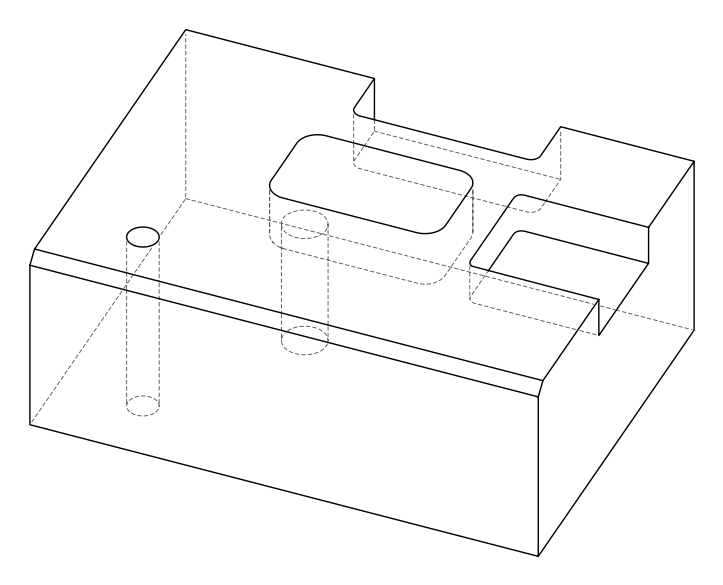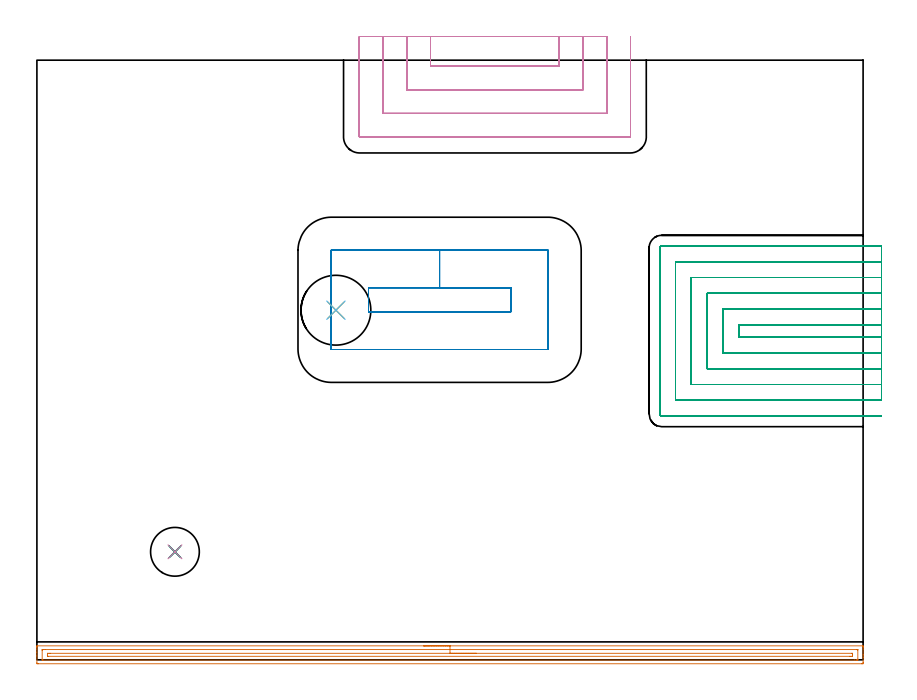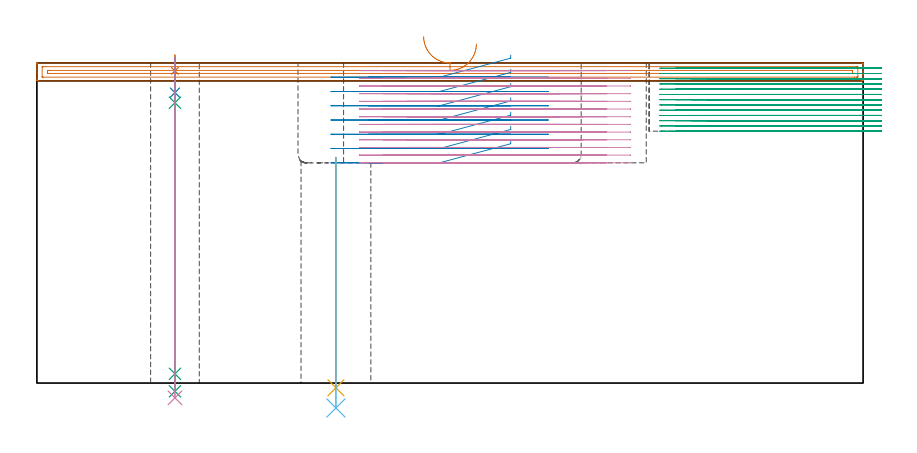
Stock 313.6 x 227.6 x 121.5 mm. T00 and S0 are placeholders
(PLAN: 10 operations, 9 tool changes, 78.5 min)
(1 AREA_MILL | FG_CHAMFER_SURFACE | UGT0205_001 | 7.71 min | 7257 mm3)
(2 MILL_RECTANGULAR_POCKET | POCKET_RECTANGULAR_STRAIGHT | NXT0201_007 | Follow Part, ap 6.25, ae 75% | 6.28 min | 249516 mm3)
(3 MILL_SLOT | SLOT_PARTIAL_RECTANGULAR | NXT0201_009 | Follow Part, ap 2, ae 75% | 36.95 min | 152461 mm3)
(4 MILL_SLOT_1 | SLOT_PARTIAL_RECTANGULAR_1 | NXT0201_011 | Follow Part, ap 3, ae 75% | 25.59 min | 152709 mm3)
(5 INDEXABLE_INSERT_DRILL_THROUGH_HOLE_FROM_SOLID | STEP1HOLE | NXT0302_005 | 0.36 min | 18949 mm3)
(6 DRILL_TO_ENLARGE_THROUGH_HOLE | STEP1HOLE | UGT0301_388 | 0.39 min | 27124 mm3)
(7 SPOT_DRILL | STEP1HOLE_1 | NXT0321_9005460120000 | 0.05 min | 187 mm3)
(8 DRILL_BLIND_HOLE_INTO_CENTER | STEP1HOLE_1 | NXT0301_046 | 0.05 min | 380 mm3)
(9 GUN_DRILL_THROUGH_HOLE | STEP1HOLE_1 | UGT0307_003 | 0.59 min | 4247 mm3)
(10 SPADE_DRILL_TO_ENLARGE_THROUGH_HOLE | STEP1HOLE_1 | UGT0306_009 | 0.52 min | 27833 mm3)
(TOOL UGT0205_001 | Chamfer Mill 20 x 3 x 45 deg. | D20 FL50 Z2)
(TOOL NXT0201_007 | ENDMILL 25mm [R216.25-25050GCK54P 1620] | D25 R3 FL54 Z5)
(TOOL NXT0201_009 | ENDMILL 8mm [2P460-0800-NA 1630] | D8 FL26 Z6)
(TOOL NXT0201_011 | ENDMILL 12mm [2P460-1200-NA 1630] | D12 FL38 Z6)
(TOOL NXT0302_005 | Index. Insert Drill 17mm [880-D1700L20-05] | D17 PA176 FL85 Z2)
(TOOL UGT0301_388 | Twist Drill 26.5 mm | D26.5 PA118 FL165 Z2)
(TOOL NXT0321_9005460120000 | NC Spot Drill, 142deg, 12mm, Carbide, Uncoated | D12 PA142 FL30 Z2)
(TOOL NXT0301_046 | Carbide Drill 7.5mm [860.1-0750-038A1-MM 2214] | D7.5 PA140 FL53 Z2)
(TOOL UGT0307_003 | Gun Drill 7 mm | D7 PA130 FL24 Z1)
(TOOL UGT0306_009 | Spade Drill 18.5mm | D18.5 PA132 FL10 Z2)
(OP 1 AREA_MILL)
G17 G21 G94 G90
T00 M6
G54
G17 G0 G90 X146.8 Y5.3 S1061 M3
G43 Z131.5 H0
G94 G1 X146.838 Z130.628 F250.
X146.952 Z129.763
X147.141 Z128.912
X147.403 Z128.08
X147.737 Z127.274
X148.14 Z126.5
X148.608 Z125.764
X149.14 Z125.072
X149.729 Z124.429
X150.372 Z123.839
X151.064 Z123.308
X151.8 Z122.84
X152.574 Z122.437
X153.38 Z122.103
X154.212 Z121.841
X155.064 Z121.652
X155.928 Z121.538
X156.8 Z121.5
X313.44
X313.59 Y5.297 Z121.488
X313.598 Y5.178 Z121.371
X313.6 Y5.054 Z121.253
Y4.712 Z120.911
Y4.084 Z120.279
Y2.023 Z118.22
Y1.463 Z117.658
Y0.869 Z117.065
Y-0.878 Z115.319
X313.597 Y-1.158 Z115.039
X313.59 Y-1.493 Z114.704
X313.341 Y-1.498 Z114.701
X312.993 Y-1.5 Z114.7
X0.607
X0.259 Y-1.498 Z114.701
X0.01 Y-1.493 Z114.704
X0. Y-1.158 Z115.039
Y1.463 Z117.658
Y2.897 Z119.093
Y4.084 Z120.279
Y4.712 Z120.911
Y5.054 Z121.253
X0.002 Y5.178 Z121.371
X0.01 Y5.298 Z121.488
X0.16 Y5.3 Z121.5
X156.8
Y3.886 Z120.086
X311.208 Y3.885 Z120.085
X311.413 Y3.884 Z120.084
X311.552 Y3.881 Z120.081
X311.582 Y3.879 Z120.079
X311.59 Y3.865 Z120.065
X311.593 Y3.839 Z120.039
X311.599 Y3.702 Z119.902
Y0.207 Z116.407
X311.597 Y0.078 Z116.278
X311.591 Y-0.023 Z116.177
X311.587 Y-0.079 Z116.121
X311.552 Y-0.08 Z116.12
X311.208 Y-0.084 Z116.116
X311.005 Y-0.085 Z116.115
X310.316 Y-0.086 Z116.114
X2.392 Y-0.085 Z116.115
X2.187 Y-0.084 Z116.116
X2.048 Y-0.081 Z116.119
X2.018 Y-0.079 Z116.121
X2.01 Y-0.065 Z116.135
X2.007 Y-0.039 Z116.161
X2.001 Y0.098 Z116.298
Y3.593 Z119.793
X2.004 Y3.722 Z119.922
X2.009 Y3.823 Z120.023
X2.013 Y3.879 Z120.079
X2.048 Y3.88 Z120.08
X2.392 Y3.884 Z120.084
X2.595 Y3.885 Z120.085
X3.284 Y3.886 Z120.086
X156.8
Y2.471 Z118.671
X309.286
X309.423 Y2.47 Z118.67
X309.56 Y2.466 Z118.666
X309.59 Y2.464 Z118.664
X309.594 Y2.44 Z118.64
X309.598 Y2.394 Z118.594
X309.599 Y2.337 Z118.537
X309.6 Y2.164 Z118.364
X309.596 Y1.463 Z117.663
X309.593 Y1.377 Z117.577
X309.59 Y1.339 Z117.539
X309.554 Y1.335 Z117.535
X309.423 Y1.333 Z117.533
X308.668 Y1.329 Z117.529
X308.531 Y1.328 Z117.528
X4.314 Y1.329 Z117.529
X4.177 Y1.33 Z117.53
X4.04 Y1.334 Z117.534
X4.01 Y1.336 Z117.536
X4.006 Y1.36 Z117.56
X4.002 Y1.406 Z117.606
X4.001 Y1.463 Z117.663
X4. Y1.636 Z117.836
X4.004 Y2.337 Z118.537
X4.007 Y2.423 Z118.623
X4.01 Y2.461 Z118.661
X4.046 Y2.465 Z118.665
X4.177 Y2.467 Z118.667
X4.932 Y2.471 Z118.671
X5.069
X156.8
X157.672 Z118.71
X158.536 Z118.823
X159.388 Z119.012
X160.22 Z119.275
X161.026 Z119.608
X161.8 Z120.011
X162.536 Z120.48
X163.228 Z121.011
X163.871 Z121.6
X164.46 Z122.244
X164.992 Z122.936
X165.46 Z123.671
X165.863 Z124.445
X166.197 Z125.251
X166.459 Z126.083
X166.648 Z126.935
X166.762 Z127.8
X166.8 Z128.671
G0 Z131.5
M5
M2
(OP 2 MILL_RECTANGULAR_POCKET)
G17 G21 G94 G90
T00 M6
G54
G17 G0 G90 X179.85 Y136.848 S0 M3
G43 Z131.5 H1
Z124.5
G94 G1 Y141.25 Z123.32 F250.
X152.85 Z116.086
X125.85 F500.
Y132.05
X179.85
Y141.25
X152.85
Y155.5
X111.8
G3 X111.6 Y155.3 R0.2
G1 Y118.
G3 X111.8 Y117.8 R0.2
G1 X193.9
G3 X194.1 Y118. R0.2
G1 Y155.3
G3 X193.9 Y155.5 R0.2
G1 X152.85
X151.85
G0 X179.85 Y136.848 Z119.086
G1 Y141.25 Z117.906 F250.
X152.85 Z110.671
X125.85 F500.
Y132.05
X179.85
Y141.25
X152.85
Y155.5
X111.8
G3 X111.6 Y155.3 R0.2
G1 Y118.
G3 X111.8 Y117.8 R0.2
G1 X193.9
G3 X194.1 Y118. R0.2
G1 Y155.3
G3 X193.9 Y155.5 R0.2
G1 X152.85
X151.85
G0 X179.85 Y136.848 Z113.671
G1 Y141.25 Z112.492 F250.
X152.85 Z105.257
X125.85 F500.
Y132.05
X179.85
Y141.25
X152.85
Y155.5
X111.8
G3 X111.6 Y155.3 R0.2
G1 Y118.
G3 X111.8 Y117.8 R0.2
G1 X193.9
G3 X194.1 Y118. R0.2
G1 Y155.3
G3 X193.9 Y155.5 R0.2
G1 X152.85
X151.85
G0 X179.85 Y136.848 Z108.257
G1 Y141.25 Z107.077 F250.
X152.85 Z99.843
X125.85 F500.
Y132.05
X179.85
Y141.25
X152.85
Y155.5
X111.8
G3 X111.6 Y155.3 R0.2
G1 Y118.
G3 X111.8 Y117.8 R0.2
G1 X193.9
G3 X194.1 Y118. R0.2
G1 Y155.3
G3 X193.9 Y155.5 R0.2
G1 X152.85
X151.85
G0 X179.85 Y136.848 Z102.843
G1 Y141.25 Z101.663 F250.
X152.85 Z94.429
X125.85 F500.
Y132.05
X179.85
Y141.25
X152.85
Y155.5
X111.8
G3 X111.6 Y155.3 R0.2
G1 Y118.
G3 X111.8 Y117.8 R0.2
G1 X193.9
G3 X194.1 Y118. R0.2
G1 Y155.3
G3 X193.9 Y155.5 R0.2
G1 X152.85
X151.85
G0 X179.85 Y136.848 Z97.429
G1 Y141.25 Z96.249 F250.
X152.85 Z89.014
X125.85 F500.
Y132.05
X179.85
Y141.25
X152.85
Y155.5
X111.8
G3 X111.6 Y155.3 R0.2
G1 Y118.
G3 X111.8 Y117.8 R0.2
G1 X193.9
G3 X194.1 Y118. R0.2
G1 Y155.3
G3 X193.9 Y155.5 R0.2
G1 X152.85
X151.85
G0 X179.85 Y136.848 Z92.014
G1 Y141.25 Z90.835 F250.
X152.85 Z83.6
X125.85 F500.
Y132.05
X179.85
Y141.25
X152.85
Y155.5
X111.8
G3 X111.6 Y155.3 R0.2
G1 Y118.
G3 X111.8 Y117.8 R0.2
G1 X193.9
G3 X194.1 Y118. R0.2
G1 Y155.3
G3 X193.9 Y155.5 R0.2
G1 X152.85
X151.85
G0 Z131.5
M5
M2
(OP 3 MILL_SLOT)
G17 G21 G94 G90
T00 M6
G54
G17 G0 G90 X320.6 Y127.1 S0 M3
G43 Z131.5 H1
Z119.508
G94 G1 X317.6 F250.
X266.4 F500.
Y122.5
X317.6
X320.6 F250.
Y133.1
X317.6
X260.4 F500.
Y116.5
X317.6
X320.6 F250.
Y139.1
X317.6
X254.4 F500.
Y110.5
X317.6
X320.6 F250.
Y145.1
X317.6
X248.4 F500.
Y104.5
X317.6
X320.6 F250.
Y151.1
X317.6
X242.4 F500.
Y98.5
X317.6
X320.6 F250.
Y157.1
X317.6
X237.1 F500.
G3 X236.4 Y156.4 R0.7
G1 Y93.2
G3 X237.1 Y92.5 R0.7
G1 X317.6
X320.6 F250.
G0 Y127.1 Z117.515
G1 X317.6
X266.4 F500.
Y122.5
X317.6
X320.6 F250.
Y133.1
X317.6
X260.4 F500.
Y116.5
X317.6
X320.6 F250.
Y139.1
X317.6
X254.4 F500.
Y110.5
X317.6
X320.6 F250.
Y145.1
X317.6
X248.4 F500.
Y104.5
X317.6
X320.6 F250.
Y151.1
X317.6
X242.4 F500.
Y98.5
X317.6
X320.6 F250.
Y157.1
X317.6
X237.1 F500.
G3 X236.4 Y156.4 R0.7
G1 Y93.2
G3 X237.1 Y92.5 R0.7
G1 X317.6
X320.6 F250.
G0 Y127.1 Z115.523
G1 X317.6
X266.4 F500.
Y122.5
X317.6
X320.6 F250.
Y133.1
X317.6
X260.4 F500.
Y116.5
X317.6
X320.6 F250.
Y139.1
X317.6
X254.4 F500.
Y110.5
X317.6
X320.6 F250.
Y145.1
X317.6
X248.4 F500.
Y104.5
X317.6
X320.6 F250.
Y151.1
X317.6
X242.4 F500.
Y98.5
X317.6
X320.6 F250.
Y157.1
X317.6
X237.1 F500.
G3 X236.4 Y156.4 R0.7
G1 Y93.2
G3 X237.1 Y92.5 R0.7
G1 X317.6
X320.6 F250.
G0 Y127.1 Z113.531
G1 X317.6
X266.4 F500.
Y122.5
X317.6
X320.6 F250.
Y133.1
X317.6
X260.4 F500.
Y116.5
X317.6
X320.6 F250.
Y139.1
X317.6
X254.4 F500.
Y110.5
X317.6
X320.6 F250.
Y145.1
X317.6
X248.4 F500.
Y104.5
X317.6
X320.6 F250.
Y151.1
X317.6
X242.4 F500.
Y98.5
X317.6
X320.6 F250.
Y157.1
X317.6
X237.1 F500.
G3 X236.4 Y156.4 R0.7
G1 Y93.2
G3 X237.1 Y92.5 R0.7
G1 X317.6
X320.6 F250.
G0 Y127.1 Z111.538
G1 X317.6
X266.4 F500.
Y122.5
X317.6
X320.6 F250.
Y133.1
X317.6
X260.4 F500.
Y116.5
X317.6
X320.6 F250.
Y139.1
X317.6
X254.4 F500.
Y110.5
X317.6
X320.6 F250.
Y145.1
X317.6
X248.4 F500.
Y104.5
X317.6
X320.6 F250.
Y151.1
X317.6
X242.4 F500.
Y98.5
X317.6
X320.6 F250.
Y157.1
X317.6
X237.1 F500.
G3 X236.4 Y156.4 R0.7
G1 Y93.2
G3 X237.1 Y92.5 R0.7
G1 X317.6
X320.6 F250.
G0 Y127.1 Z109.546
G1 X317.6
X266.4 F500.
Y122.5
X317.6
X320.6 F250.
Y133.1
X317.6
X260.4 F500.
Y116.5
X317.6
X320.6 F250.
Y139.1
X317.6
X254.4 F500.
Y110.5
X317.6
X320.6 F250.
Y145.1
X317.6
X248.4 F500.
Y104.5
X317.6
X320.6 F250.
Y151.1
X317.6
X242.4 F500.
Y98.5
X317.6
X320.6 F250.
Y157.1
X317.6
X237.1 F500.
G3 X236.4 Y156.4 R0.7
G1 Y93.2
G3 X237.1 Y92.5 R0.7
G1 X317.6
X320.6 F250.
G0 Y127.1 Z107.554
G1 X317.6
X266.4 F500.
Y122.5
X317.6
X320.6 F250.
Y133.1
X317.6
X260.4 F500.
Y116.5
X317.6
X320.6 F250.
Y139.1
X317.6
X254.4 F500.
Y110.5
X317.6
X320.6 F250.
Y145.1
X317.6
X248.4 F500.
Y104.5
X317.6
X320.6 F250.
Y151.1
X317.6
X242.4 F500.
Y98.5
X317.6
X320.6 F250.
Y157.1
X317.6
X237.1 F500.
G3 X236.4 Y156.4 R0.7
G1 Y93.2
G3 X237.1 Y92.5 R0.7
G1 X317.6
X320.6 F250.
G0 Y127.1 Z105.562
G1 X317.6
X266.4 F500.
Y122.5
X317.6
X320.6 F250.
Y133.1
X317.6
X260.4 F500.
Y116.5
X317.6
X320.6 F250.
Y139.1
X317.6
X254.4 F500.
Y110.5
X317.6
X320.6 F250.
Y145.1
X317.6
X248.4 F500.
Y104.5
X317.6
X320.6 F250.
Y151.1
X317.6
X242.4 F500.
Y98.5
X317.6
X320.6 F250.
Y157.1
X317.6
X237.1 F500.
G3 X236.4 Y156.4 R0.7
G1 Y93.2
G3 X237.1 Y92.5 R0.7
G1 X317.6
X320.6 F250.
G0 Y127.1 Z103.569
G1 X317.6
X266.4 F500.
Y122.5
X317.6
X320.6 F250.
Y133.1
X317.6
X260.4 F500.
Y116.5
X317.6
X320.6 F250.
Y139.1
X317.6
X254.4 F500.
Y110.5
X317.6
X320.6 F250.
Y145.1
X317.6
X248.4 F500.
Y104.5
X317.6
X320.6 F250.
Y151.1
X317.6
X242.4 F500.
Y98.5
X317.6
X320.6 F250.
Y157.1
X317.6
X237.1 F500.
G3 X236.4 Y156.4 R0.7
G1 Y93.2
G3 X237.1 Y92.5 R0.7
G1 X317.6
X320.6 F250.
G0 Y127.1 Z101.577
G1 X317.6
X266.4 F500.
Y122.5
X317.6
X320.6 F250.
Y133.1
X317.6
X260.4 F500.
Y116.5
X317.6
X320.6 F250.
Y139.1
X317.6
X254.4 F500.
Y110.5
X317.6
X320.6 F250.
Y145.1
X317.6
X248.4 F500.
Y104.5
X317.6
X320.6 F250.
Y151.1
X317.6
X242.4 F500.
Y98.5
X317.6
X320.6 F250.
Y157.1
X317.6
X237.1 F500.
G3 X236.4 Y156.4 R0.7
G1 Y93.2
G3 X237.1 Y92.5 R0.7
G1 X317.6
X320.6 F250.
G0 Y127.1 Z99.585
G1 X317.6
X266.4 F500.
Y122.5
X317.6
X320.6 F250.
Y133.1
X317.6
X260.4 F500.
Y116.5
X317.6
X320.6 F250.
Y139.1
X317.6
X254.4 F500.
Y110.5
X317.6
X320.6 F250.
Y145.1
X317.6
X248.4 F500.
Y104.5
X317.6
X320.6 F250.
Y151.1
X317.6
X242.4 F500.
Y98.5
X317.6
X320.6 F250.
Y157.1
X317.6
X237.1 F500.
G3 X236.4 Y156.4 R0.7
G1 Y93.2
G3 X237.1 Y92.5 R0.7
G1 X317.6
X320.6 F250.
G0 Y127.1 Z97.592
G1 X317.6
X266.4 F500.
Y122.5
X317.6
X320.6 F250.
Y133.1
X317.6
X260.4 F500.
Y116.5
X317.6
X320.6 F250.
Y139.1
X317.6
X254.4 F500.
Y110.5
X317.6
X320.6 F250.
Y145.1
X317.6
X248.4 F500.
Y104.5
X317.6
X320.6 F250.
Y151.1
X317.6
X242.4 F500.
Y98.5
X317.6
X320.6 F250.
Y157.1
X317.6
X237.1 F500.
G3 X236.4 Y156.4 R0.7
G1 Y93.2
G3 X237.1 Y92.5 R0.7
G1 X317.6
X320.6 F250.
G0 Y127.1 Z95.6
G1 X317.6
X266.4 F500.
Y122.5
X317.6
X320.6 F250.
Y133.1
X317.6
X260.4 F500.
Y116.5
X317.6
X320.6 F250.
Y139.1
X317.6
X254.4 F500.
Y110.5
X317.6
X320.6 F250.
Y145.1
X317.6
X248.4 F500.
Y104.5
X317.6
X320.6 F250.
Y151.1
X317.6
X242.4 F500.
Y98.5
X317.6
X320.6 F250.
Y157.1
X317.6
X237.1 F500.
G3 X236.4 Y156.4 R0.7
G1 Y93.2
G3 X237.1 Y92.5 R0.7
G1 X317.6
X320.6 F250.
G0 Z131.5
M5
M2
(OP 4 MILL_SLOT_1)
G17 G21 G94 G90
T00 M6
G54
G17 G0 G90 X149.4 Y236.6 S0 M3
G43 Z131.5 H1
Z118.585
G94 G1 Y233.6 F250.
Y225.4 F500.
X198.3
Y233.6
Y236.6 F250.
X140.4
Y233.6
Y216.4 F500.
X207.3
Y233.6
Y236.6 F250.
X131.4
Y233.6
Y207.4 F500.
X216.3
Y233.6
Y236.6 F250.
X122.4
Y233.6
Y198.5 F500.
X122.405 Y198.445
X122.445 Y198.405
X122.5 Y198.4
X225.2
X225.255 Y198.405
X225.295 Y198.445
X225.3 Y198.5
Y233.6
Y236.6 F250.
G0 X149.4 Z115.669
G1 Y233.6
Y225.4 F500.
X198.3
Y233.6
Y236.6 F250.
X140.4
Y233.6
Y216.4 F500.
X207.3
Y233.6
Y236.6 F250.
X131.4
Y233.6
Y207.4 F500.
X216.3
Y233.6
Y236.6 F250.
X122.4
Y233.6
Y198.5 F500.
X122.405 Y198.445
X122.445 Y198.405
X122.5 Y198.4
X225.2
X225.255 Y198.405
X225.295 Y198.445
X225.3 Y198.5
Y233.6
Y236.6 F250.
G0 X149.4 Z112.754
G1 Y233.6
Y225.4 F500.
X198.3
Y233.6
Y236.6 F250.
X140.4
Y233.6
Y216.4 F500.
X207.3
Y233.6
Y236.6 F250.
X131.4
Y233.6
Y207.4 F500.
X216.3
Y233.6
Y236.6 F250.
X122.4
Y233.6
Y198.5 F500.
X122.405 Y198.445
X122.445 Y198.405
X122.5 Y198.4
X225.2
X225.255 Y198.405
X225.295 Y198.445
X225.3 Y198.5
Y233.6
Y236.6 F250.
G0 X149.4 Z109.838
G1 Y233.6
Y225.4 F500.
X198.3
Y233.6
Y236.6 F250.
X140.4
Y233.6
Y216.4 F500.
X207.3
Y233.6
Y236.6 F250.
X131.4
Y233.6
Y207.4 F500.
X216.3
Y233.6
Y236.6 F250.
X122.4
Y233.6
Y198.5 F500.
X122.405 Y198.445
X122.445 Y198.405
X122.5 Y198.4
X225.2
X225.255 Y198.405
X225.295 Y198.445
X225.3 Y198.5
Y233.6
Y236.6 F250.
G0 X149.4 Z106.923
G1 Y233.6
Y225.4 F500.
X198.3
Y233.6
Y236.6 F250.
X140.4
Y233.6
Y216.4 F500.
X207.3
Y233.6
Y236.6 F250.
X131.4
Y233.6
Y207.4 F500.
X216.3
Y233.6
Y236.6 F250.
X122.4
Y233.6
Y198.5 F500.
X122.405 Y198.445
X122.445 Y198.405
X122.5 Y198.4
X225.2
X225.255 Y198.405
X225.295 Y198.445
X225.3 Y198.5
Y233.6
Y236.6 F250.
G0 X149.4 Z104.008
G1 Y233.6
Y225.4 F500.
X198.3
Y233.6
Y236.6 F250.
X140.4
Y233.6
Y216.4 F500.
X207.3
Y233.6
Y236.6 F250.
X131.4
Y233.6
Y207.4 F500.
X216.3
Y233.6
Y236.6 F250.
X122.4
Y233.6
Y198.5 F500.
X122.405 Y198.445
X122.445 Y198.405
X122.5 Y198.4
X225.2
X225.255 Y198.405
X225.295 Y198.445
X225.3 Y198.5
Y233.6
Y236.6 F250.
G0 X149.4 Z101.092
G1 Y233.6
Y225.4 F500.
X198.3
Y233.6
Y236.6 F250.
X140.4
Y233.6
Y216.4 F500.
X207.3
Y233.6
Y236.6 F250.
X131.4
Y233.6
Y207.4 F500.
X216.3
Y233.6
Y236.6 F250.
X122.4
Y233.6
Y198.5 F500.
X122.405 Y198.445
X122.445 Y198.405
X122.5 Y198.4
X225.2
X225.255 Y198.405
X225.295 Y198.445
X225.3 Y198.5
Y233.6
Y236.6 F250.
G0 X149.4 Z98.177
G1 Y233.6
Y225.4 F500.
X198.3
Y233.6
Y236.6 F250.
X140.4
Y233.6
Y216.4 F500.
X207.3
Y233.6
Y236.6 F250.
X131.4
Y233.6
Y207.4 F500.
X216.3
Y233.6
Y236.6 F250.
X122.4
Y233.6
Y198.5 F500.
X122.405 Y198.445
X122.445 Y198.405
X122.5 Y198.4
X225.2
X225.255 Y198.405
X225.295 Y198.445
X225.3 Y198.5
Y233.6
Y236.6 F250.
G0 X149.4 Z95.262
G1 Y233.6
Y225.4 F500.
X198.3
Y233.6
Y236.6 F250.
X140.4
Y233.6
Y216.4 F500.
X207.3
Y233.6
Y236.6 F250.
X131.4
Y233.6
Y207.4 F500.
X216.3
Y233.6
Y236.6 F250.
X122.4
Y233.6
Y198.5 F500.
X122.405 Y198.445
X122.445 Y198.405
X122.5 Y198.4
X225.2
X225.255 Y198.405
X225.295 Y198.445
X225.3 Y198.5
Y233.6
Y236.6 F250.
G0 X149.4 Z92.346
G1 Y233.6
Y225.4 F500.
X198.3
Y233.6
Y236.6 F250.
X140.4
Y233.6
Y216.4 F500.
X207.3
Y233.6
Y236.6 F250.
X131.4
Y233.6
Y207.4 F500.
X216.3
Y233.6
Y236.6 F250.
X122.4
Y233.6
Y198.5 F500.
X122.405 Y198.445
X122.445 Y198.405
X122.5 Y198.4
X225.2
X225.255 Y198.405
X225.295 Y198.445
X225.3 Y198.5
Y233.6
Y236.6 F250.
G0 X149.4 Z89.431
G1 Y233.6
Y225.4 F500.
X198.3
Y233.6
Y236.6 F250.
X140.4
Y233.6
Y216.4 F500.
X207.3
Y233.6
Y236.6 F250.
X131.4
Y233.6
Y207.4 F500.
X216.3
Y233.6
Y236.6 F250.
X122.4
Y233.6
Y198.5 F500.
X122.405 Y198.445
X122.445 Y198.405
X122.5 Y198.4
X225.2
X225.255 Y198.405
X225.295 Y198.445
X225.3 Y198.5
Y233.6
Y236.6 F250.
G0 X149.4 Z86.515
G1 Y233.6
Y225.4 F500.
X198.3
Y233.6
Y236.6 F250.
X140.4
Y233.6
Y216.4 F500.
X207.3
Y233.6
Y236.6 F250.
X131.4
Y233.6
Y207.4 F500.
X216.3
Y233.6
Y236.6 F250.
X122.4
Y233.6
Y198.5 F500.
X122.405 Y198.445
X122.445 Y198.405
X122.5 Y198.4
X225.2
X225.255 Y198.405
X225.295 Y198.445
X225.3 Y198.5
Y233.6
Y236.6 F250.
G0 X149.4 Z83.6
G1 Y233.6
Y225.4 F500.
X198.3
Y233.6
Y236.6 F250.
X140.4
Y233.6
Y216.4 F500.
X207.3
Y233.6
Y236.6 F250.
X131.4
Y233.6
Y207.4 F500.
X216.3
Y233.6
Y236.6 F250.
X122.4
Y233.6
Y198.5 F500.
X122.405 Y198.445
X122.445 Y198.405
X122.5 Y198.4
X225.2
X225.255 Y198.405
X225.295 Y198.445
X225.3 Y198.5
Y233.6
Y236.6 F250.
G0 Z131.5
M5
M2
(OP 5 INDEXABLE_INSERT_DRILL_THROUGH_HOLE_FROM_SOLID)
G17 G21 G94 G90
T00 M6
G54
G17 G0 G90 X113.5 Y132.7 S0 M3
G43 Z131.5 H1
G94 G81 G98 Z-1.797 F250. R85.6
G80
M5
M2
(OP 6 DRILL_TO_ENLARGE_THROUGH_HOLE)
G17 G21 G94 G90
T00 M6
G54
G17 G0 G90 X113.5 Y132.7 S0 M3
G43 Z131.5 H0
G94 G73 G98 Z-9.461 F250. Q23.265 R85.6
G80
M5
M2
(OP 7 SPOT_DRILL)
G17 G21 G94 G90
T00 M6
G54
G17 G0 G90 X52.4 Y41. S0 M3
G43 Z131.5 H0
G94 G81 G98 Z118.5 F250. R124.5
G80
M5
M2
(OP 8 DRILL_BLIND_HOLE_INTO_CENTER)
G17 G21 G94 G90
T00 M6
G54
G17 G0 G90 X52.4 Y41. S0 M3
G43 Z131.5 H1
G94 G81 G98 Z110.25 F250. R123.5
G80
M5
M2
(OP 9 GUN_DRILL_THROUGH_HOLE)
G17 G21 G94 G90
T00 M6
G54
G17 G0 G90 X52.4 Y41. M8
G43 Z131.5 H0
Z121.341
S716 M3
G94 G1 Z106.392 F125. M26
G4 X.084
Z3.5 F250.
G4 X.084
Z-3.132 F125.
G4 X.084
M5
M9
G0 Z121.341
Z131.5
M2
(OP 10 SPADE_DRILL_TO_ENLARGE_THROUGH_HOLE)
G17 G21 G94 G90
T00 M6
G54
G17 G0 G90 X52.4 Y41. S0 M3
G43 Z131.5 H0
G94 G73 G98 Z-5.618 F250. Q18.16 R123.5
G80
M5
M2
